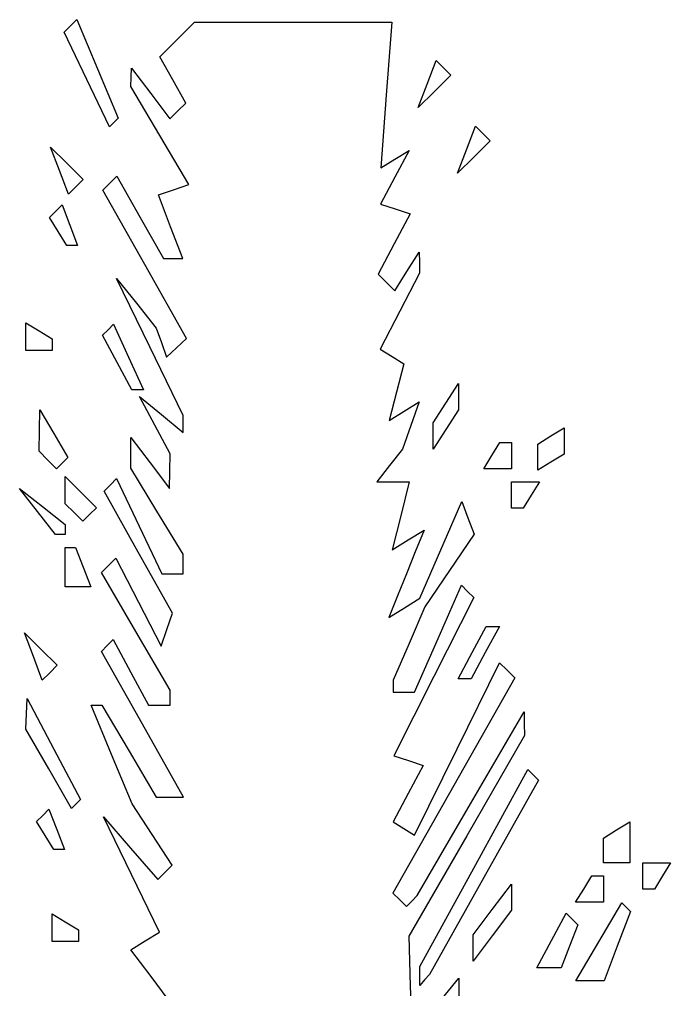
# Model space of a CAD drawing. Extents: x 137 to 489, y 18 to 824.
# Drawn here: x 291.4 to 331.1, y 764.5 to 823.6 of the extents above; entities that cross this region are included whole.
import ezdxf

# ---------------------------------------------------------------- set-up
doc = ezdxf.new("R2010")
doc.units = 0
doc.layers.add('Vrstva_1', color=7, linetype='CONTINUOUS')

msp = doc.modelspace()

# ---------------------------------------------------------------- linework, layer by layer
at = {"layer": 'Vrstva_1', "color": 7}
for p, q in [((294.476003, 823.200518), (294.863443, 823.58794)), ((294.863443, 823.58794), (296.120806, 820.578641)), ((300.980013, 822.358645), (302.035521, 823.41416)), ((302.035521, 823.41416), (308.049194, 823.41416)), ((308.049194, 823.41416), (314.062838, 823.41416)), ((314.062838, 823.41416), (313.72234, 818.976836)), ((294.088592, 822.813096), (294.476003, 823.200518)), ((295.466258, 819.924096), (294.088592, 822.813096)), ((299.924476, 821.303128), (300.980013, 822.358645)), ((300.710494, 819.898643), (299.924476, 821.303128)), ((316.208494, 819.649495), (316.754731, 821.083999)), ((316.754731, 821.083999), (317.202576, 820.636161)), ((296.120806, 820.578641), (297.37817, 817.569341)), ((298.175187, 820.059889), (298.200699, 820.614159)), ((298.200699, 820.614159), (299.366986, 819.072562)), ((317.202576, 820.636161), (317.650422, 820.188327)), ((296.843924, 817.035098), (295.466258, 819.924096)), ((298.149676, 819.505617), (298.175187, 820.059889)), ((301.496485, 818.494156), (300.710494, 819.898643)), ((317.650422, 820.188327), (316.65634, 819.201661)), ((299.914328, 816.514768), (298.149676, 819.505617)), ((315.662287, 818.214994), (316.208494, 819.649495)), ((316.65634, 819.201661), (315.662287, 818.214994)), ((299.366986, 819.072562), (300.533272, 817.530963)), ((313.72234, 818.976836), (313.381814, 814.53951)), ((300.533272, 817.530963), (301.014879, 818.012558)), ((301.014879, 818.012558), (301.496485, 818.494156)), ((297.37817, 817.569341), (297.110948, 817.302207)), ((297.110948, 817.302207), (296.843924, 817.035098)), ((318.608504, 815.649495), (319.15474, 817.083999)), ((319.15474, 817.083999), (319.602557, 816.636162)), ((301.678951, 813.523958), (299.914328, 816.514768)), ((320.050403, 816.188327), (319.05635, 815.201661)), ((319.602557, 816.636162), (320.050403, 816.188327)), ((293.808501, 814.380492), (293.262293, 815.814993)), ((293.262293, 815.814993), (294.256346, 814.828327)), ((315.109446, 815.607245), (314.236035, 813.975237)), ((314.245644, 815.073379), (315.109446, 815.607245)), ((318.062268, 814.214994), (318.608504, 815.649495)), ((313.381814, 814.53951), (314.245644, 815.073379)), ((319.05635, 815.201661), (318.062268, 814.214994)), ((294.256346, 814.828327), (295.2504, 813.84166)), ((294.354737, 812.945988), (293.808501, 814.380492)), ((295.2504, 813.84166), (294.802583, 813.393825)), ((296.872214, 813.603499), (297.299707, 814.030995)), ((297.299707, 814.030995), (298.724712, 811.527698)), ((314.236035, 813.975237), (313.362595, 812.343232)), ((294.802583, 813.393825), (294.354737, 812.945988)), ((296.444721, 813.176002), (296.872214, 813.603499)), ((299.829798, 812.907575), (300.754375, 813.215767)), ((300.754375, 813.215767), (301.678951, 813.523958)), ((298.994117, 808.658728), (296.444721, 813.176002)), ((300.569953, 810.960885), (299.829798, 812.907575)), ((293.578157, 811.902719), (293.959446, 812.283999)), ((293.959446, 812.283999), (294.433172, 811.049496)), ((313.362595, 812.343232), (314.270929, 812.040457)), ((314.270929, 812.040457), (315.179263, 811.73768)), ((293.196898, 811.521442), (293.578157, 811.902719)), ((293.724198, 810.668217), (293.196898, 811.521442)), ((298.724712, 811.527698), (300.149688, 809.0244)), ((315.179263, 811.73768), (314.199723, 809.907403)), ((294.433172, 811.049496), (294.906898, 809.814994)), ((301.310079, 809.014195), (300.569953, 810.960885)), ((294.251528, 809.814994), (293.724198, 810.668217)), ((294.579213, 809.814994), (294.251528, 809.814994)), ((294.906898, 809.814994), (294.579213, 809.814994)), ((314.199723, 809.907403), (313.220183, 808.077127)), ((314.981065, 808.237327), (315.725301, 809.414161)), ((315.725301, 809.414161), (315.736639, 808.774432)), ((301.543512, 804.141454), (298.994117, 808.658728)), ((300.149688, 809.0244), (300.729883, 809.019298)), ((300.729883, 809.019298), (301.310079, 809.014195)), ((315.736639, 808.774432), (315.747978, 808.134704)), ((313.220183, 808.077127), (313.728491, 807.568809)), ((314.236828, 807.060495), (314.981065, 808.237327)), ((315.747978, 808.134704), (314.550907, 805.819833)), ((299.315594, 803.640881), (297.28148, 807.814284)), ((297.28148, 807.814284), (298.486743, 806.300836)), ((313.728491, 807.568809), (314.236828, 807.060495)), ((298.486743, 806.300836), (299.691978, 804.787387)), ((314.550907, 805.819833), (313.353836, 803.504962)), ((291.757096, 804.262207), (291.757096, 805.10942)), ((291.757096, 805.10942), (292.55709, 804.614992)), ((296.762343, 804.68689), (297.0972, 805.021756)), ((297.0972, 805.021756), (298.010013, 803.018373)), ((292.55709, 804.614992), (293.357112, 804.120565)), ((296.427458, 804.352028), (296.762343, 804.68689)), ((297.320428, 802.68351), (296.427458, 804.352028)), ((299.691978, 804.787387), (300.011301, 803.900837)), ((291.757096, 803.414993), (291.757096, 804.262207)), ((293.357112, 804.120565), (293.357112, 803.767779)), ((293.357112, 803.767779), (293.357112, 803.414993)), ((300.011301, 803.900837), (300.330624, 803.014285)), ((300.937068, 803.577869), (301.543512, 804.141454)), ((292.55709, 803.414993), (291.757096, 803.414993)), ((293.357112, 803.414993), (292.55709, 803.414993)), ((301.349679, 799.467474), (299.315594, 803.640881)), ((300.330624, 803.014285), (300.937068, 803.577869)), ((313.353836, 803.504962), (314.07582, 803.058763)), ((298.213398, 801.014992), (297.320428, 802.68351)), ((298.010013, 803.018373), (298.922797, 801.014992)), ((314.07582, 803.058763), (314.797776, 802.612568)), ((314.797776, 802.612568), (314.346869, 800.888267)), ((317.357093, 800.214993), (318.132595, 801.414992)), ((318.132595, 801.414992), (318.132595, 800.614993)), ((298.568098, 801.014992), (298.213398, 801.014992)), ((298.922797, 801.014992), (298.568098, 801.014992)), ((314.346869, 800.888267), (313.895934, 799.163966)), ((299.618702, 798.866963), (298.68772, 800.614369)), ((298.68772, 800.614369), (300.018699, 799.516415)), ((314.8128, 799.730612), (315.729638, 800.29726)), ((315.729638, 800.29726), (315.214639, 798.85571)), ((316.581619, 799.014994), (317.357093, 800.214993)), ((318.132595, 800.614993), (318.132595, 799.814993)), ((292.582602, 798.548326), (292.608113, 799.814993)), ((292.608113, 799.814993), (293.457118, 798.354992)), ((313.895934, 799.163966), (314.8128, 799.730612)), ((318.132595, 799.814993), (317.357093, 798.614994)), ((300.018699, 799.516415), (301.349679, 798.41846)), ((301.349679, 798.942923), (301.349679, 799.467474)), ((292.55709, 797.281659), (292.582602, 798.548326)), ((300.549685, 797.119557), (299.618702, 798.866963)), ((301.349679, 798.41846), (301.349679, 798.942923)), ((315.214639, 798.85571), (314.699613, 797.414159)), ((316.581619, 798.214995), (316.581619, 799.014994)), ((317.357093, 798.614994), (316.581619, 797.414992)), ((323.757099, 798.214286), (324.557093, 798.708711)), ((324.557093, 798.708711), (324.557093, 797.908711)), ((293.457118, 798.354992), (294.306123, 796.894988)), ((298.149562, 797.186608), (298.149562, 798.120176)), ((298.149562, 798.120176), (299.324126, 796.567275)), ((316.581619, 797.414992), (316.581619, 798.214995)), ((322.957106, 797.719859), (323.757099, 798.214286)), ((324.557093, 797.908711), (324.557093, 797.108712)), ((293.090428, 796.748326), (292.55709, 797.281659)), ((314.699613, 797.414159), (313.925839, 796.414161)), ((320.157099, 797.014993), (320.651518, 797.814992)), ((320.651518, 797.814992), (321.004318, 797.814992)), ((321.004318, 797.814992), (321.35709, 797.814992)), ((321.35709, 797.814992), (321.35709, 797.014993)), ((322.957106, 796.919856), (322.957106, 797.719859)), ((293.623767, 796.214993), (293.090428, 796.748326)), ((294.306123, 796.894988), (293.966135, 796.554992)), ((298.149562, 796.25304), (298.149562, 797.186608)), ((300.524173, 796.066963), (300.549685, 797.119557)), ((319.66268, 796.214993), (320.157099, 797.014993)), ((321.35709, 797.014993), (321.35709, 796.214993)), ((322.957106, 796.120566), (322.957106, 796.919856)), ((324.557093, 797.108712), (323.757099, 796.614993)), ((293.963754, 796.554992), (293.623767, 796.214993)), ((293.966135, 796.554992), (293.963754, 796.554992)), ((299.744844, 793.633706), (298.149562, 796.25304)), ((299.324126, 796.567275), (300.498661, 795.014371)), ((300.498661, 795.014371), (300.524173, 796.066963)), ((313.925839, 796.414161), (313.152066, 795.414161)), ((320.509899, 796.214993), (319.66268, 796.214993)), ((321.35709, 796.214993), (320.509899, 796.214993)), ((323.757099, 796.614993), (322.957106, 796.120566)), ((294.157106, 794.908327), (294.157106, 795.734994)), ((294.157106, 795.734994), (295.103764, 794.788328)), ((296.901553, 795.235071), (297.278929, 795.612458)), ((297.278929, 795.612458), (298.661386, 792.713415)), ((292.455043, 793.614994), (291.357099, 795.014994)), ((291.357099, 795.014994), (292.757102, 793.917037)), ((294.157106, 794.081659), (294.157106, 794.908327)), ((296.524148, 794.85768), (296.901553, 795.235071)), ((313.152066, 795.414161), (314.136737, 795.414161)), ((314.136737, 795.414161), (315.121436, 795.414161)), ((315.121436, 795.414161), (314.602639, 793.347129)), ((321.35709, 794.614995), (321.35709, 795.414994)), ((321.35709, 795.414994), (322.204309, 795.414994)), ((322.204309, 795.414994), (323.051528, 795.414994)), ((323.051528, 795.414994), (322.557109, 794.614995)), ((295.103764, 794.788328), (296.05045, 793.841661)), ((298.603134, 791.137953), (296.524148, 794.85768)), ((321.35709, 793.814992), (321.35709, 794.614995)), ((322.557109, 794.614995), (322.06269, 793.814992)), ((292.757102, 793.917037), (294.157106, 792.819082)), ((294.690444, 793.548326), (294.157106, 794.081659)), ((296.05045, 793.841661), (295.637102, 793.428327)), ((317.04942, 791.268885), (318.326598, 794.214159)), ((318.326598, 794.214159), (318.700063, 793.225823)), ((321.70989, 793.814992), (321.35709, 793.814992)), ((322.06269, 793.814992), (321.70989, 793.814992)), ((293.553014, 792.214994), (292.455043, 793.614994)), ((295.223754, 793.014993), (294.690444, 793.548326)), ((295.637102, 793.428327), (295.223754, 793.014993)), ((301.341855, 791.014363), (299.744844, 793.633706)), ((314.602639, 793.347129), (314.083843, 791.280111)), ((318.700063, 793.225823), (319.073556, 792.237484)), ((294.157106, 792.819082), (294.157106, 792.517037)), ((294.157106, 792.517037), (294.157106, 792.214994)), ((298.661386, 792.713415), (300.043843, 789.814372)), ((293.855046, 792.214994), (293.553014, 792.214994)), ((294.157106, 792.214994), (293.855046, 792.214994)), ((315.051874, 791.878363), (316.019877, 792.476632)), ((316.019877, 792.476632), (315.483931, 791.145408)), ((319.073556, 792.237484), (317.571789, 790.025837)), ((294.157106, 790.214992), (294.157106, 791.414983)), ((294.157106, 791.414983), (294.471524, 791.414983)), ((294.471524, 791.414983), (294.785915, 791.414983)), ((294.785915, 791.414983), (295.246403, 790.214992)), ((314.083843, 791.280111), (315.051874, 791.878363)), ((296.791342, 790.324863), (297.22955, 790.763071)), ((297.22955, 790.763071), (298.617477, 788.088725)), ((300.682148, 787.418246), (298.603134, 791.137953)), ((301.34469, 790.414381), (301.341855, 791.014363)), ((315.483931, 791.145408), (314.948013, 789.814174)), ((315.772243, 788.323575), (317.04942, 791.268885)), ((294.157106, 789.015002), (294.157106, 790.214992)), ((295.246403, 790.214992), (295.706891, 789.015002)), ((296.353134, 789.886655), (296.791342, 790.324863)), ((301.347524, 789.814372), (301.34469, 790.414381)), ((298.450318, 786.308057), (296.353134, 789.886655)), ((300.043843, 789.814372), (300.695669, 789.814372)), ((300.695669, 789.814372), (301.347524, 789.814372)), ((314.948013, 789.814174), (314.412038, 788.482939)), ((317.571789, 790.025837), (316.069994, 787.814161)), ((294.932013, 789.015002), (294.157106, 789.015002)), ((295.706891, 789.015002), (294.932013, 789.015002)), ((316.875033, 785.866533), (318.309959, 789.118892)), ((318.309959, 789.118892), (318.681354, 788.747468)), ((314.412038, 788.482939), (313.876091, 787.151704)), ((318.681354, 788.747468), (319.05275, 788.376073)), ((298.617477, 788.088725), (300.005433, 785.414378)), ((314.824167, 787.737654), (315.772243, 788.323575)), ((316.069994, 787.814161), (315.108992, 785.57652)), ((319.05275, 788.376073), (316.61932, 783.555474)), ((300.343776, 786.416312), (300.682148, 787.418246)), ((313.876091, 787.151704), (314.824167, 787.737654)), ((318.957109, 785.015005), (319.813398, 786.614992)), ((320.613392, 786.614992), (319.757102, 785.015005)), ((319.813398, 786.614992), (320.213395, 786.614992)), ((320.213395, 786.614992), (320.613392, 786.614992)), ((292.208542, 784.780495), (291.662306, 786.214996)), ((291.662306, 786.214996), (292.656387, 785.22834)), ((300.547502, 782.729459), (298.450318, 786.308057)), ((300.005433, 785.414378), (300.343776, 786.416312)), ((296.353672, 785.087203), (296.716054, 785.449585)), ((296.716054, 785.449585), (297.078435, 785.811966)), ((297.078435, 785.811966), (298.148173, 783.813172)), ((315.108992, 785.57652), (314.147991, 783.338879)), ((315.440079, 782.614174), (316.875033, 785.866533)), ((292.656387, 785.22834), (293.650441, 784.241657)), ((298.85743, 780.650785), (296.353672, 785.087203)), ((318.100819, 783.414989), (318.957109, 785.015005)), ((319.757102, 785.015005), (318.900813, 783.414989)), ((292.754778, 783.345994), (292.208542, 784.780495)), ((293.650441, 784.241657), (293.202595, 783.793811)), ((318.037606, 779.15361), (320.626063, 784.402778)), ((320.626063, 784.402778), (321.089698, 783.939144)), ((293.202595, 783.793811), (292.754778, 783.345994)), ((298.148173, 783.813172), (299.217883, 781.814378)), ((321.089698, 783.939144), (321.553361, 783.475481)), ((314.147991, 783.338879), (314.147991, 782.976526)), ((316.61932, 783.555474), (314.18589, 778.734876)), ((321.553361, 783.475481), (317.840315, 776.921865)), ((318.500816, 783.414989), (318.100819, 783.414989)), ((318.900813, 783.414989), (318.500816, 783.414989)), ((300.547502, 782.271918), (300.547502, 782.729459)), ((314.147991, 782.976526), (314.147991, 782.614174)), ((314.147991, 782.614174), (314.794035, 782.614174)), ((314.794035, 782.614174), (315.440079, 782.614174)), ((291.792416, 781.279707), (291.827849, 782.214885)), ((291.827849, 782.214885), (293.450343, 779.13938)), ((300.547502, 781.814378), (300.547502, 782.271918)), ((296.977861, 778.814359), (295.726054, 781.814378)), ((295.726054, 781.814378), (296.057764, 781.814378)), ((296.057764, 781.814378), (296.389474, 781.814378)), ((296.389474, 781.814378), (298.041506, 779.014372)), ((299.217883, 781.814378), (299.882693, 781.814378)), ((299.882693, 781.814378), (300.547502, 781.814378)), ((318.858094, 775.81417), (322.119694, 781.414183)), ((322.119694, 781.414183), (322.133868, 780.692794)), ((291.756983, 780.344558), (291.792416, 781.279707)), ((293.141962, 777.931367), (291.756983, 780.344558)), ((301.361187, 776.214366), (298.85743, 780.650785)), ((322.133868, 780.692794), (322.148041, 779.971405)), ((322.148041, 779.971405), (318.622507, 773.859144)), ((293.450343, 779.13938), (295.072809, 776.063903)), ((298.041506, 779.014372), (299.693565, 776.214366)), ((315.449121, 773.90447), (318.037606, 779.15361)), ((298.229669, 775.814369), (296.977861, 778.814359)), ((314.18589, 778.734876), (315.081666, 778.436274)), ((315.081666, 778.436274), (315.977443, 778.137701)), ((294.526942, 775.518177), (293.141962, 777.931367)), ((315.977443, 778.137701), (315.060548, 776.424498)), ((319.051049, 771.892041), (322.344964, 777.89378)), ((322.344964, 777.89378), (322.673357, 777.565386)), ((323.001751, 777.236992), (319.676287, 771.325991)), ((322.673357, 777.565386), (323.001751, 777.236992)), ((317.840315, 776.921865), (314.127269, 770.368249)), ((295.072809, 776.063903), (294.800117, 775.790926)), ((299.693565, 776.214366), (300.527376, 776.214366)), ((300.527376, 776.214366), (301.361187, 776.214366)), ((315.060548, 776.424498), (314.143682, 774.711266)), ((292.778164, 775.102731), (293.159452, 775.483991)), ((293.159452, 775.483991), (293.633178, 774.249503)), ((294.799918, 775.791153), (294.526942, 775.518177)), ((294.800117, 775.790926), (294.799918, 775.791153)), ((299.452507, 773.944977), (298.229669, 775.814369)), ((315.596466, 770.214186), (318.858094, 775.81417)), ((292.396876, 774.721443), (292.778164, 775.102731)), ((298.182529, 771.505849), (296.474287, 775.014375)), ((296.474287, 775.014375), (298.13091, 773.101046)), ((292.924205, 773.868215), (292.396876, 774.721443)), ((293.633178, 774.249503), (294.106876, 773.014986)), ((314.143682, 774.711266), (314.796387, 774.307868)), ((314.796387, 774.307868), (315.449121, 773.90447)), ((326.957102, 773.720558), (327.757096, 774.215005)), ((327.757096, 774.215005), (328.55709, 774.709424)), ((328.55709, 774.709424), (328.55709, 773.462208)), ((293.451534, 773.014986), (292.924205, 773.868215)), ((300.675373, 772.075556), (299.452507, 773.944977)), ((318.622507, 773.859144), (315.096973, 767.746911)), ((326.957102, 772.967789), (326.957102, 773.720558)), ((293.779219, 773.014986), (293.451534, 773.014986)), ((294.106876, 773.014986), (293.779219, 773.014986)), ((298.13091, 773.101046), (299.787534, 771.187717)), ((328.55709, 773.462208), (328.55709, 772.214992)), ((326.957102, 772.214992), (326.957102, 772.967789)), ((300.231439, 771.631622), (300.675373, 772.075556)), ((315.757106, 765.890331), (319.051049, 771.892041)), ((327.757096, 772.214992), (326.957102, 772.214992)), ((328.55709, 772.214992), (327.757096, 772.214992)), ((329.357112, 771.414999), (329.357112, 772.214992)), ((329.357112, 772.214992), (330.204331, 772.214992)), ((330.204331, 772.214992), (331.051521, 772.214992)), ((331.051521, 772.214992), (330.557102, 771.414999)), ((299.890772, 767.997323), (298.182529, 771.505849)), ((299.787534, 771.187717), (300.231439, 771.631622)), ((319.676287, 771.325991), (316.350822, 765.414961)), ((325.757112, 770.615005), (326.251531, 771.414999)), ((326.251531, 771.414999), (326.604331, 771.414999)), ((326.604331, 771.414999), (326.957102, 771.414999)), ((326.957102, 771.414999), (326.957102, 770.615005)), ((329.357112, 770.615005), (329.357112, 771.414999)), ((330.557102, 771.414999), (330.062683, 770.615005)), ((320.182554, 769.367931), (321.35709, 770.920835)), ((321.35709, 770.920835), (321.35709, 770.120813)), ((314.127269, 770.368249), (314.537641, 769.957877)), ((315.272239, 769.880832), (315.596466, 770.214186)), ((321.35709, 770.120813), (321.35709, 769.320819)), ((325.262665, 769.814983), (325.757112, 770.615005)), ((326.957102, 770.615005), (326.957102, 769.814983)), ((329.709883, 770.615005), (329.357112, 770.615005)), ((330.062683, 770.615005), (329.709883, 770.615005)), ((314.537641, 769.957877), (314.948013, 769.547506)), ((314.948013, 769.547506), (315.272239, 769.880832)), ((326.109883, 769.814983), (325.262665, 769.814983)), ((326.957102, 769.814983), (326.109883, 769.814983)), ((326.669811, 767.390397), (328.072989, 769.765802)), ((328.072989, 769.765802), (328.337461, 769.501329)), ((328.337461, 769.501329), (328.601934, 769.236857)), ((293.357112, 768.262221), (293.357112, 769.109411)), ((293.357112, 769.109411), (294.157106, 768.614992)), ((319.007991, 767.815027), (320.182554, 769.367931)), ((321.35709, 769.320819), (320.182554, 767.767915)), ((323.79378, 767.483544), (324.686721, 769.152044)), ((324.686721, 769.152044), (325.04074, 768.798026)), ((328.601934, 769.236857), (327.799332, 767.125925)), ((294.157106, 768.614992), (294.957099, 768.120574)), ((325.394759, 768.444035), (324.890334, 767.129525)), ((325.04074, 768.798026), (325.394759, 768.444035)), ((293.357112, 767.415002), (293.357112, 768.262221)), ((294.957099, 768.120574), (294.957099, 767.767774)), ((294.957099, 767.767774), (294.957099, 767.415002)), ((299.019203, 767.458684), (299.890772, 767.997323)), ((315.096973, 767.746911), (315.183713, 764.692155)), ((319.007991, 767.015005), (319.007991, 767.815027)), ((320.182554, 767.767915), (319.007991, 766.215011)), ((294.157106, 767.415002), (293.357112, 767.415002)), ((294.957099, 767.415002), (294.157106, 767.415002)), ((298.147635, 766.920016), (299.019203, 767.458684)), ((322.900809, 765.815015), (323.79378, 767.483544)), ((324.890334, 767.129525), (324.385909, 765.815015)), ((325.266633, 765.015021), (326.669811, 767.390397)), ((327.799332, 767.125925), (326.996759, 765.014964)), ((299.322142, 765.367197), (298.147635, 766.920016)), ((319.007991, 766.215011), (319.007991, 767.015005)), ((300.49662, 763.814378), (299.322142, 765.367197)), ((315.757106, 765.31932), (315.757106, 765.890331)), ((316.350822, 765.414961), (316.05395, 765.081635)), ((323.643373, 765.815015), (322.900809, 765.815015)), ((324.385909, 765.815015), (323.643373, 765.815015)), ((315.757106, 764.748309), (315.757106, 765.31932)), ((316.05395, 765.081635), (315.757106, 764.748309)), ((316.709121, 763.41441), (318.148072, 765.191421)), ((318.148072, 765.191421), (318.148072, 764.626306)), ((326.131682, 765.015021), (325.266633, 765.015021)), ((326.996759, 765.014964), (326.131682, 765.015021)), ((315.183713, 764.692155), (315.27017, 761.637399)), ((318.148072, 764.626306), (318.148072, 764.061163))]:
    msp.add_line(p, q, dxfattribs=at)

doc.saveas('drawing.dxf')
